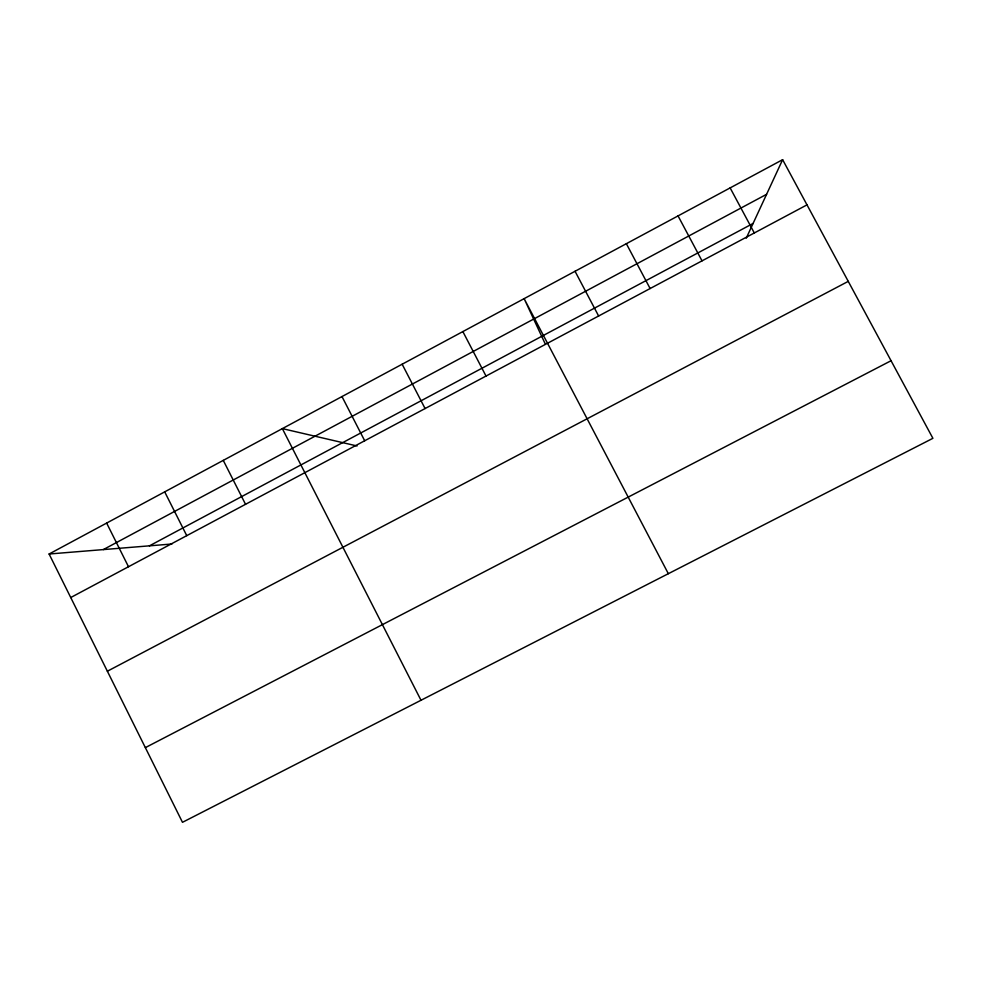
<?xml version="1.0" encoding="UTF-8"?>
<svg xmlns="http://www.w3.org/2000/svg" width="982" height="982" viewBox="0 0 982 982"><rect width="100%" height="100%" fill="white"/><g stroke="black" fill="none" stroke-linecap="round" stroke-linejoin="round"><path stroke-width="1.47" d="M746.246 238.209L782.629 159.685L932.9 438.316L182.48 822.315L49.1 554.008L782.629 159.685M103.331 549.589L766.586 194.313M149.424 545.845L753.084 223.442M70.741 597.535L806.995 204.87M107.369 671.222L848.252 281.368M145.361 747.633L891.055 360.725M49.1 554.008L171.948 544.003M357.055 445.975L282.362 428.618L420.996 700.252M730.142 187.906L754.299 232.967M678.046 215.905L702.02 260.856M626.356 243.696L650.121 288.536M575.047 271.278L598.627 315.995M668.337 573.697L524.13 298.651L545.096 343.614M462.866 331.585L486.016 376.057M402.154 364.212L425.083 408.549M341.982 396.556L364.69 440.758M223.27 460.374L245.537 504.306M164.694 491.859L186.752 535.656M106.645 523.075L128.495 566.737"/></g></svg>
